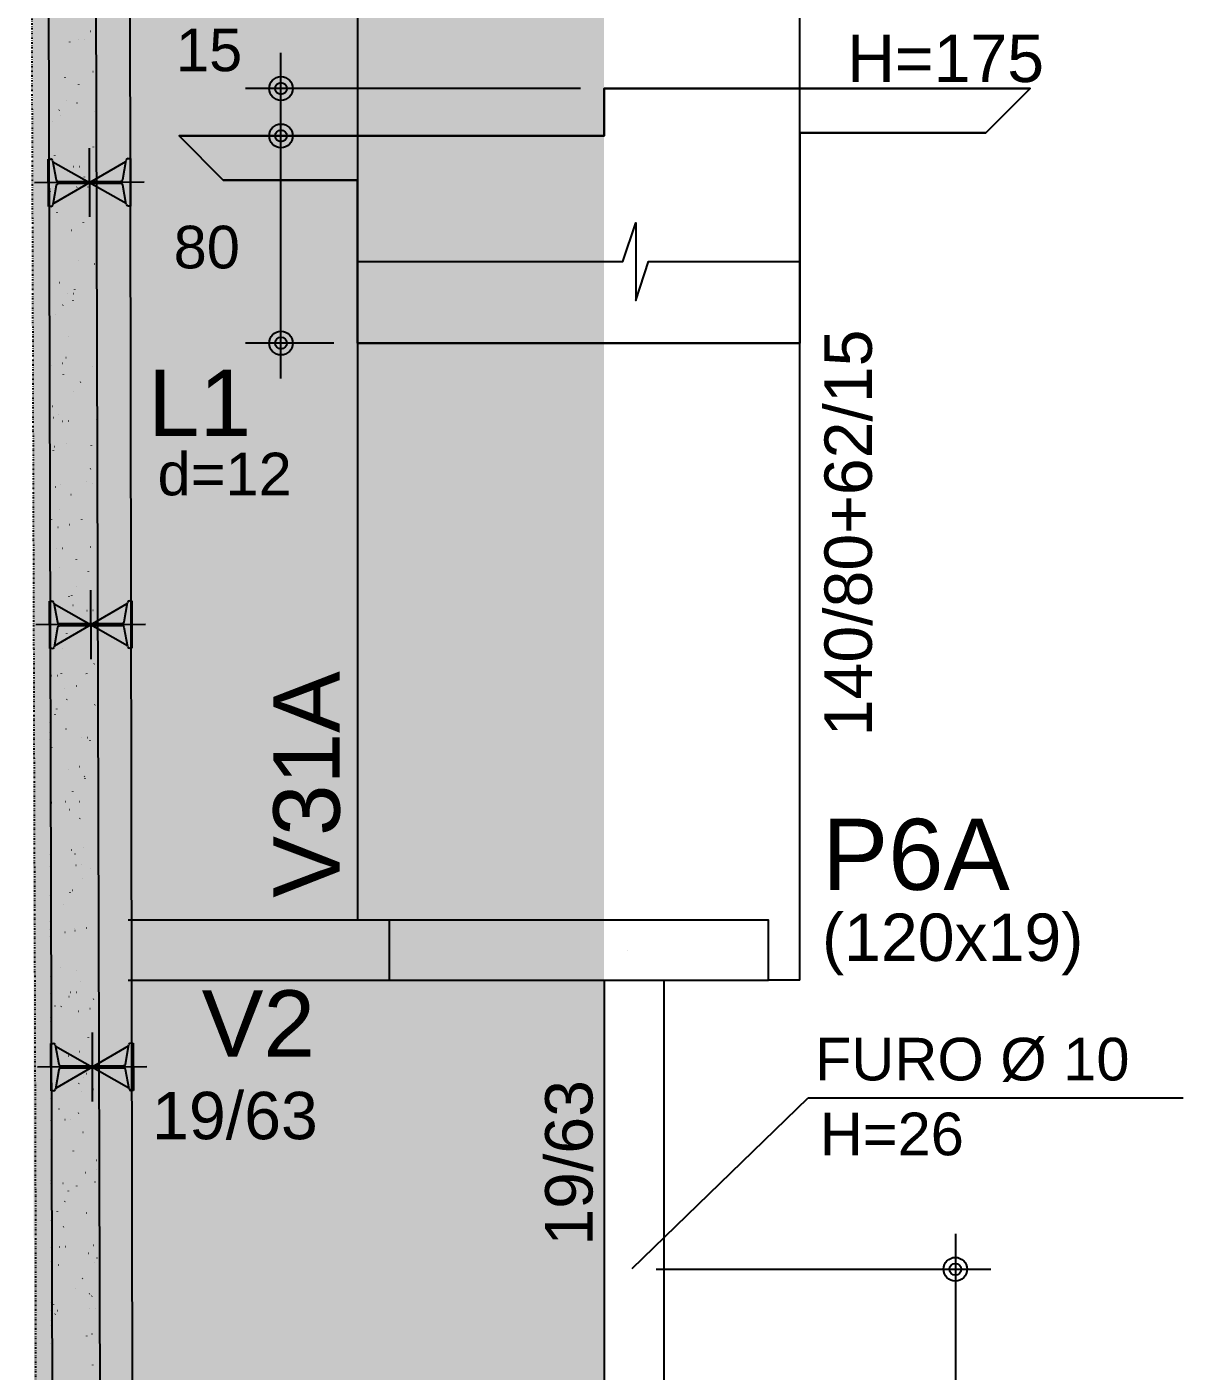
# Model space of a CAD drawing. Header units: millimetres. Extents: x 2609 to 8562, y 1432 to 7136.
# Drawn here: x 3756.5 to 4122.4, y 5741.1 to 6166.6 of the extents above; entities that cross this region are included whole.
import ezdxf

# ---------------------------------------------------------------- set-up
doc = ezdxf.new("R2010")
doc.units = ezdxf.units.MM
doc.linetypes.add('ESTILO_TQS_0003', pattern=[1.5, 0.5, -0.4, 0.1, -0.5])
for name, color, linetype in [('1', 4, 'Continuous'), ('10', 13, 'Continuous'), ('11', 22, 'Continuous'), ('12', 3, 'Continuous'), ('13', 76, 'Continuous'), ('133', 176, 'Continuous'), ('18', 9, 'Continuous'), ('19', 5, 'Continuous'), ('24', 5, 'ESTILO_TQS_0003'), ('242', 3, 'Continuous'), ('26', 1, 'Continuous'), ('3', 2, 'Continuous'), ('30', 15, 'Continuous'), ('42', 7, 'Continuous'), ('49', 20, 'Continuous'), ('51', 6, 'Continuous'), ('8', 5, 'Continuous'), ('9', 3, 'Continuous')]:
    doc.layers.add(name, color=color, linetype=linetype)
doc.styles.get("Standard").update_dxf_attribs({"font": 'arial.ttf'})

# ---------------------------------------------------------------- blocks, each defined once
blk = doc.blocks.new('_H9EFD498501-010')
for p, q in [((200.531411, 4447.95054), (200.604634, 4447.966773)), ((187.195221, 4444.993978), (187.195221, 4444.993978)), ((187.195294, 4444.948631), (187.195294, 4444.948631)), ((187.195294, 4444.948631), (187.195294, 4444.948631)), ((187.195294, 4444.948631), (187.195294, 4444.948631)), ((187.351415, 4445.028606), (187.424637, 4445.044838)), ((193.953724, 4444.524986), (193.963513, 4444.599345)), ((196.76723, 4445.36655), (196.842158, 4445.369822)), ((198.640445, 4445.448337), (198.715374, 4445.451608)), ((201.253409, 4435.220046), (201.326631, 4435.236279)), ((187.216137, 4432.108057), (187.216137, 4432.108057)), ((187.216137, 4432.108057), (187.216137, 4432.108057)), ((187.216137, 4432.108057), (187.216137, 4432.108057)), ((192.465725, 4433.222515), (192.475515, 4433.296873)), ((196.740592, 4430.98836), (196.786249, 4431.047861)), ((192.996709, 4426.109237), (193.042366, 4426.168738)), ((187.227926, 4424.845921), (187.227926, 4424.845921)), ((187.352629, 4424.851365), (187.427558, 4424.854637)), ((190.599711, 4422.985408), (190.645368, 4423.04491)), ((196.194206, 4425.237397), (196.269134, 4425.240668)), ((201.609295, 4422.408386), (201.682518, 4422.424619)), ((187.237054, 4419.222137), (187.237054, 4419.222137)), ((187.238057, 4418.604415), (187.238057, 4418.604415)), ((187.238057, 4418.604415), (187.238057, 4418.604415)), ((188.429299, 4419.486451), (188.502522, 4419.502684)), ((190.874937, 4421.139281), (190.884727, 4421.213639)), ((201.427536, 4411.254827), (201.437325, 4411.329186)), ((187.257971, 4406.336216), (187.257971, 4406.336216)), ((187.257971, 4406.336216), (187.257971, 4406.336216)), ((187.257971, 4406.336216), (187.257971, 4406.336216)), ((187.260557, 4404.743211), (187.260557, 4404.743211)), ((187.260557, 4404.743211), (187.260557, 4404.743211)), ((187.260557, 4404.743211), (187.260557, 4404.743211)), ((189.210728, 4408.498359), (189.220518, 4408.572717)), ((195.021753, 4405.082072), (195.096681, 4405.085343)), ((196.894968, 4405.163858), (196.969897, 4405.16713)), ((198.577741, 4401.756889), (198.623398, 4401.81639)), ((187.72273, 4397.195887), (187.732519, 4397.270246)), ((196.180742, 4398.63306), (196.2264, 4398.692562)), ((199.763327, 4398.613905), (199.773117, 4398.688264)), ((187.278288, 4393.820017), (187.278288, 4393.820017)), ((187.278288, 4393.820017), (187.278288, 4393.820017)), ((187.278288, 4393.820017), (187.278288, 4393.820017)), ((187.278888, 4393.450296), (187.278888, 4393.450296)), ((189.507184, 4393.944297), (189.580406, 4393.96053)), ((189.925719, 4390.481354), (189.971376, 4390.540856)), ((187.289284, 4387.045486), (187.289284, 4387.045486)), ((187.293188, 4384.640501), (187.293188, 4384.640501)), ((187.293188, 4384.640501), (187.293188, 4384.640501)), ((194.448729, 4384.952918), (194.523657, 4384.95619)), ((198.275328, 4387.311434), (198.285118, 4387.385792)), ((187.299805, 4380.564375), (187.299805, 4380.564375)), ((187.299805, 4380.564375), (187.299805, 4380.564375)), ((187.299805, 4380.564375), (187.299805, 4380.564375)), ((196.684541, 4375.2282), (196.69433, 4375.302558)), ((201.761774, 4374.280712), (201.807431, 4374.340214)), ((187.320722, 4367.678455), (187.320722, 4367.678455)), ((190.585068, 4368.402143), (190.65829, 4368.418376)), ((187.32582, 4364.537791), (187.32582, 4364.537791)), ((187.32582, 4364.537791), (187.32582, 4364.537791)), ((187.32582, 4364.537791), (187.32582, 4364.537791)), ((193.276276, 4364.797593), (193.351204, 4364.800865)), ((195.020332, 4362.587278), (195.030121, 4362.661636)), ((195.149491, 4364.87938), (195.22442, 4364.882651)), ((195.50675, 4366.129006), (195.552407, 4366.188508)), ((189.365869, 4358.126055), (189.411526, 4358.185556)), ((191.762867, 4361.249883), (191.808524, 4361.309385)), ((187.340512, 4355.486558), (187.340512, 4355.486558)), ((187.340512, 4355.486558), (187.340512, 4355.486558)), ((187.341639, 4354.792534), (187.353066, 4354.795068)), ((187.341639, 4354.792534), (187.341639, 4354.792534)), ((187.341639, 4354.792534), (187.341639, 4354.792534)), ((193.532333, 4351.284806), (193.542122, 4351.359165)), ((187.358451, 4344.435081), (187.358451, 4344.435081)), ((187.358451, 4344.435081), (187.358451, 4344.435081)), ((187.362555, 4341.906614), (187.362555, 4341.906614)), ((187.362555, 4341.906614), (187.362555, 4341.906614)), ((187.362555, 4341.906614), (187.362555, 4341.906614)), ((188.001842, 4342.04834), (188.075064, 4342.064573)), ((191.662952, 4342.859989), (191.736174, 4342.876222)), ((192.703252, 4344.66844), (192.77818, 4344.671711)), ((201.087781, 4341.776659), (201.133439, 4341.83616)), ((191.941545, 4339.201572), (191.951334, 4339.27593)), ((197.343899, 4336.897535), (197.389556, 4336.957037)), ((194.9469, 4333.773707), (194.992558, 4333.833208)), ((187.383472, 4329.020693), (187.383472, 4329.020693)), ((187.383472, 4329.020693), (187.383472, 4329.020693)), ((188.357728, 4329.236681), (188.430951, 4329.252914)), ((187.391083, 4324.332371), (187.391083, 4324.332371)), ((187.391083, 4324.332371), (187.391083, 4324.332371)), ((187.391083, 4324.332371), (187.391083, 4324.332371)), ((187.39174, 4323.927629), (187.39174, 4323.927629)), ((188.691877, 4325.622001), (188.737534, 4325.681503)), ((190.277336, 4326.56065), (190.287126, 4326.635008)), ((191.530799, 4324.513115), (191.605727, 4324.516386)), ((193.404014, 4324.594901), (193.478943, 4324.598172)), ((202.245591, 4324.980933), (202.32052, 4324.984204)), ((187.404389, 4316.134773), (187.404389, 4316.134773)), ((187.404389, 4316.134773), (187.404389, 4316.134773)), ((187.404389, 4316.134773), (187.404389, 4316.134773)), ((189.079726, 4316.506186), (189.152948, 4316.522419)), ((192.740836, 4317.317834), (192.814058, 4317.334067)), ((200.829935, 4316.676197), (200.839724, 4316.750555)), ((188.789337, 4315.258179), (188.799127, 4315.332537)), ((200.527932, 4309.421359), (200.573589, 4309.48086)), ((187.422663, 4304.877253), (187.422663, 4304.877253)), ((187.422663, 4304.877253), (187.422663, 4304.877253)), ((187.422663, 4304.877253), (187.422663, 4304.877253)), ((187.423714, 4304.229661), (187.423714, 4304.229661)), ((187.423714, 4304.229661), (187.423714, 4304.229661)), ((187.425306, 4303.248852), (187.425306, 4303.248852)), ((187.425306, 4303.248852), (187.425306, 4303.248852)), ((189.435613, 4303.694526), (189.508835, 4303.710759)), ((190.957775, 4304.383961), (191.032703, 4304.387233)), ((199.341936, 4305.373725), (199.351726, 4305.448084)), ((201.073138, 4304.825608), (201.148067, 4304.828879)), ((194.272908, 4301.269653), (194.318565, 4301.329155)), ((190.529025, 4296.39053), (190.574682, 4296.450032)), ((187.442967, 4292.368701), (187.442967, 4292.368701)), ((187.442967, 4292.368701), (187.442967, 4292.368701)), ((187.446223, 4290.362932), (187.446223, 4290.362932)), ((187.446223, 4290.362932), (187.446223, 4290.362932)), ((187.446223, 4290.362932), (187.446223, 4290.362932)), ((188.132027, 4293.266701), (188.177684, 4293.326203)), ((190.15761, 4290.964032), (190.230832, 4290.980265)), ((193.81872, 4291.77568), (193.891942, 4291.791913)), ((197.751148, 4293.290491), (197.760938, 4293.364849)), ((187.456345, 4284.126951), (187.456345, 4284.126951)), ((187.456345, 4284.126951), (187.456345, 4284.126951)), ((187.456345, 4284.126951), (187.456345, 4284.126951)), ((189.785322, 4284.228636), (189.86025, 4284.231908)), ((191.658537, 4284.310423), (191.733466, 4284.313694)), ((200.500114, 4284.696454), (200.575042, 4284.699726)), ((187.46714, 4277.477011), (187.46714, 4277.477011)), ((187.46714, 4277.477011), (187.46714, 4277.477011)), ((190.513497, 4278.152372), (190.586719, 4278.168605)), ((196.086939, 4280.649569), (196.096729, 4280.723927)), ((199.853939, 4276.917305), (199.899597, 4276.976807)), ((193.713059, 4268.914353), (193.758716, 4268.973855)), ((194.598941, 4269.347098), (194.60873, 4269.421456)), ((196.110057, 4272.038182), (196.155714, 4272.097684)), ((187.488057, 4264.591091), (187.488057, 4264.591091)), ((187.488057, 4264.591091), (187.488057, 4264.591091)), ((187.488057, 4264.591091), (187.488057, 4264.591091)), ((191.235494, 4265.421877), (191.308716, 4265.43811)), ((194.896604, 4266.233526), (194.969826, 4266.249759)), ((199.327661, 4264.541129), (199.40259, 4264.5444)), ((201.200876, 4264.622915), (201.275805, 4264.626187)), ((187.488977, 4264.024241), (187.488977, 4264.024241)), ((187.488977, 4264.024241), (187.488977, 4264.024241)), ((187.494195, 4260.809772), (187.503692, 4260.822149)), ((187.494195, 4260.809772), (187.494195, 4260.809772)), ((189.212298, 4264.099483), (189.287226, 4264.102754)), ((193.008153, 4257.263863), (193.017942, 4257.338222)), ((187.508973, 4251.70517), (187.508973, 4251.70517)), ((187.508973, 4251.70517), (187.508973, 4251.70517)), ((191.591381, 4252.610218), (191.664603, 4252.626451)), ((201.691088, 4247.685834), (201.736745, 4247.745336)), ((187.521608, 4243.921531), (187.521608, 4243.921531)), ((187.521608, 4243.921531), (187.521608, 4243.921531)), ((187.521608, 4243.921531), (187.521608, 4243.921531)), ((188.039845, 4243.944158), (188.114773, 4243.947429)), ((189.91306, 4244.025944), (189.987989, 4244.029215)), ((191.343944, 4244.622941), (191.353733, 4244.6973)), ((198.754637, 4244.411976), (198.829565, 4244.415247)), ((199.29409, 4244.562005), (199.339747, 4244.621507)), ((187.52989, 4238.819249), (187.52989, 4238.819249)), ((187.52989, 4238.819249), (187.52989, 4238.819249)), ((187.52989, 4238.819249), (187.52989, 4238.819249)), ((192.313378, 4239.879723), (192.386601, 4239.895956)), ((195.974488, 4240.691372), (196.047711, 4240.707605)), ((193.039066, 4236.4103), (193.084723, 4236.469801)), ((201.896543, 4234.738488), (201.906332, 4234.812846)), ((189.295183, 4231.531177), (189.340841, 4231.590678)), ((189.855945, 4233.32047), (189.865735, 4233.394828)), ((187.545422, 4229.250843), (187.545422, 4229.250843)), ((187.545422, 4229.250843), (187.545422, 4229.250843)), ((187.545422, 4229.250843), (187.545422, 4229.250843)), ((192.669265, 4227.068064), (192.742487, 4227.084297)), ((187.550807, 4225.933329), (187.550807, 4225.933329)), ((187.550807, 4225.933329), (187.550807, 4225.933329)), ((187.554239, 4223.818821), (187.554239, 4223.818821)), ((187.554239, 4223.818821), (187.554239, 4223.818821)), ((187.554239, 4223.818821), (187.554239, 4223.818821)), ((197.582184, 4224.25665), (197.657112, 4224.259922)), ((199.455399, 4224.338437), (199.530328, 4224.341708)), ((200.408544, 4223.436016), (200.418334, 4223.510375)), ((188.265157, 4221.237236), (188.274947, 4221.311594)), ((187.567038, 4215.93449), (187.567038, 4215.93449)), ((187.567038, 4215.93449), (187.567038, 4215.93449)), ((193.391263, 4214.337569), (193.464485, 4214.353802)), ((197.052373, 4215.149218), (197.125595, 4215.165451)), ((187.571724, 4213.047408), (187.571724, 4213.047408)), ((187.571724, 4213.047408), (187.571724, 4213.047408)), ((187.571724, 4213.047408), (187.571724, 4213.047408)), ((198.620098, 4212.057952), (198.665755, 4212.117453)), ((198.817756, 4211.352782), (198.827546, 4211.427141)), ((194.876215, 4207.178829), (194.921872, 4207.23833)), ((187.586871, 4203.716111), (187.586871, 4203.716111)), ((188.167583, 4203.741465), (188.242512, 4203.744737)), ((192.479217, 4204.055), (192.524874, 4204.114502)), ((193.747149, 4201.52591), (193.820371, 4201.542142)), ((197.00916, 4204.127497), (197.084088, 4204.130768)), ((187.592641, 4200.161488), (187.592641, 4200.161488)), ((187.592641, 4200.161488), (187.592641, 4200.161488)), ((187.59665, 4197.691915), (187.59665, 4197.691915)), ((187.59665, 4197.691915), (187.59665, 4197.691915)), ((197.153547, 4198.71186), (197.163337, 4198.786219)), ((194.469147, 4188.795415), (194.542369, 4188.811648)), ((198.130257, 4189.607063), (198.203479, 4189.623296)), ((187.613558, 4187.275567), (187.613558, 4187.275567)), ((187.613558, 4187.275567), (187.613558, 4187.275567)), ((187.613558, 4187.275567), (187.613558, 4187.275567)), ((187.619502, 4183.613401), (187.619502, 4183.613401)), ((187.619502, 4183.613401), (187.619502, 4183.613401)), ((187.619502, 4183.613401), (187.619502, 4183.613401)), ((195.665549, 4187.409389), (195.675338, 4187.483747)), ((195.836707, 4183.972172), (195.911635, 4183.975443)), ((197.709922, 4184.053958), (197.784851, 4184.05723)), ((198.060248, 4179.702652), (198.105905, 4179.762154)), ((200.457246, 4182.826481), (200.502903, 4182.885982)), ((194.074761, 4175.326155), (194.08455, 4175.400513)), ((194.825033, 4175.983755), (194.898256, 4175.999988)), ((187.634475, 4174.389647), (187.634475, 4174.389647)), ((187.634475, 4174.389647), (187.634475, 4174.389647)), ((191.805224, 4171.550946), (191.850881, 4171.610448)), ((188.061341, 4166.671823), (188.106999, 4166.731325)), ((187.647877, 4166.132986), (187.647877, 4166.132986)), ((187.647877, 4166.132986), (187.647877, 4166.132986)), ((187.647877, 4166.132986), (187.647877, 4166.132986)), ((187.652134, 4163.510691), (187.652134, 4163.510691)), ((187.652134, 4163.510691), (187.652134, 4163.510691)), ((192.410552, 4162.685233), (192.420341, 4162.759591)), ((195.263683, 4163.843018), (195.338611, 4163.84629)), ((195.547031, 4163.253261), (195.620253, 4163.269494)), ((199.208141, 4164.064909), (199.281363, 4164.081142)), ((187.655391, 4161.503726), (187.655391, 4161.503726)), ((187.655391, 4161.503726), (187.655391, 4161.503726)), ((187.655391, 4161.503726), (187.655391, 4161.503726)), ((190.922553, 4151.382761), (190.932343, 4151.45712)), ((195.902917, 4150.441601), (195.97614, 4150.457834)), ((187.676308, 4148.617806), (187.676308, 4148.617806)), ((187.676308, 4148.617806), (187.676308, 4148.617806)), ((197.386256, 4147.198599), (197.431913, 4147.2581)), ((187.684765, 4143.407981), (187.684765, 4143.407981)), ((187.684765, 4143.407981), (187.684765, 4143.407981)), ((187.684765, 4143.407981), (187.684765, 4143.407981)), ((193.642373, 4142.319475), (193.68803, 4142.378977)), ((194.09123, 4143.687693), (194.166158, 4143.690965)), ((195.964445, 4143.76948), (196.039374, 4143.772751)), ((201.475152, 4141.498308), (201.484942, 4141.572666)), ((189.331765, 4139.299527), (189.341555, 4139.373885)), ((191.245375, 4139.195647), (191.291032, 4139.255148)), ((196.624915, 4137.711106), (196.698137, 4137.727339)), ((200.286025, 4138.522755), (200.359247, 4138.538988)), ((187.697225, 4135.731885), (187.697225, 4135.731885)), ((187.697225, 4135.731885), (187.697225, 4135.731885)), ((187.697225, 4135.731885), (187.697225, 4135.731885)), ((187.699105, 4134.574058), (187.699105, 4134.574058)), ((187.699105, 4134.574058), (187.699105, 4134.574058)), ((199.884364, 4129.415073), (199.894154, 4129.489432)), ((187.711412, 4126.991726), (187.711412, 4126.991726)), ((187.711412, 4126.991726), (187.711412, 4126.991726)), ((196.980802, 4124.899447), (197.054024, 4124.91568)), ((187.717396, 4123.305271), (187.717396, 4123.305271)), ((187.717396, 4123.305271), (187.717396, 4123.305271)), ((187.718142, 4122.845965), (187.718142, 4122.845965)), ((187.718142, 4122.845965), (187.718142, 4122.845965)), ((193.518206, 4123.55854), (193.593134, 4123.561811)), ((198.220155, 4116.774151), (198.229945, 4116.84851)), ((199.223404, 4117.967127), (199.269061, 4118.026629)), ((196.826406, 4114.843299), (196.872063, 4114.9028)), ((197.702799, 4112.168952), (197.776021, 4112.185185)), ((201.363909, 4112.980601), (201.437131, 4112.996834)), ((187.739059, 4109.960044), (187.739059, 4109.960044)), ((187.739059, 4109.960044), (187.739059, 4109.960044)), ((187.739059, 4109.960044), (187.739059, 4109.960044)), ((187.750028, 4103.202561), (187.750028, 4103.202561)), ((187.750028, 4103.202561), (187.750028, 4103.202561)), ((187.750028, 4103.202561), (187.750028, 4103.202561)), ((187.750332, 4103.015129), (187.750332, 4103.015129)), ((190.571382, 4106.691593), (190.617039, 4106.751095)), ((192.345753, 4103.403215), (192.420681, 4103.406486)), ((194.218968, 4103.485001), (194.293897, 4103.488273)), ((196.732157, 4105.47168), (196.741946, 4105.546038)), ((198.058686, 4099.357293), (198.131908, 4099.373526)), ((187.759976, 4097.074124), (187.759976, 4097.074124)), ((187.759976, 4097.074124), (187.759976, 4097.074124)), ((195.141369, 4093.388446), (195.151158, 4093.462804)), ((202.407437, 4090.490951), (202.453094, 4090.550452)), ((198.780683, 4086.626798), (198.853906, 4086.643031)), ((202.441793, 4087.438447), (202.515016, 4087.45468)), ((187.780893, 4084.188203), (187.780893, 4084.188203)), ((187.780893, 4084.188203), (187.780893, 4084.188203)), ((187.780893, 4084.188203), (187.780893, 4084.188203)), ((187.782659, 4083.099851), (187.782659, 4083.099851)), ((187.782659, 4083.099851), (187.782659, 4083.099851)), ((191.772729, 4083.274061), (191.847657, 4083.277333)), ((196.152414, 4082.339245), (196.198071, 4082.398747)), ((201.888092, 4083.715708), (201.963021, 4083.718979)), ((192.408531, 4077.460122), (192.454188, 4077.519624)), ((193.47716, 4080.747524), (193.486949, 4080.821882)), ((190.011533, 4074.336293), (190.05719, 4074.395795)), ((199.13657, 4073.815138), (199.209792, 4073.831371)), ((187.80156, 4071.4562), (187.80156, 4071.4562)), ((187.80156, 4071.4562), (187.80156, 4071.4562)), ((187.801809, 4071.302283), (187.801809, 4071.302283)), ((187.801809, 4071.302283), (187.801809, 4071.302283)), ((191.989161, 4069.445052), (191.99895, 4069.519411)), ((187.815291, 4062.997141), (187.815291, 4062.997141)), ((187.815291, 4062.997141), (187.815291, 4062.997141)), ((187.815291, 4062.997141), (187.815291, 4062.997141)), ((190.600276, 4063.118736), (190.675204, 4063.122008)), ((192.473491, 4063.200523), (192.54842, 4063.203794)), ((199.858568, 4061.084644), (199.93179, 4061.100877)), ((201.315068, 4063.586554), (201.389997, 4063.589826)), ((187.822726, 4058.416362), (187.822726, 4058.416362)), ((187.822726, 4058.416362), (187.822726, 4058.416362)), ((187.822726, 4058.416362), (187.822726, 4058.416362)), ((190.398373, 4057.361818), (190.408163, 4057.436177)), ((201.733445, 4057.986897), (201.779102, 4058.046399)), ((202.54176, 4059.560599), (202.551549, 4059.634957)), ((197.989562, 4053.107774), (198.035219, 4053.167276)), ((195.592564, 4049.983945), (195.638221, 4050.043447)), ((200.214454, 4048.272984), (200.287676, 4048.289217)), ((200.950972, 4047.477365), (200.960761, 4047.551723)), ((187.843643, 4045.530442), (187.843643, 4045.530442)), ((187.843643, 4045.530442), (187.843643, 4045.530442)), ((188.734164, 4044.720896), (188.743954, 4044.795255)), ((190.027252, 4042.989583), (190.10218, 4042.992854)), ((200.142615, 4043.431229), (200.217544, 4043.434501)), ((202.01583, 4043.513016), (202.090759, 4043.516287)), ((187.847922, 4042.894431), (187.847922, 4042.894431)), ((187.847922, 4042.894431), (187.847922, 4042.894431)), ((187.852787, 4039.897272), (187.852787, 4039.897272)), ((189.33754, 4041.83224), (189.383198, 4041.891741)), ((187.855787, 4038.048962), (187.855787, 4038.048962)), ((199.286763, 4034.836443), (199.296552, 4034.910801)), ((200.936452, 4035.54249), (201.009674, 4035.558723)), ((187.86456, 4032.644521), (187.86456, 4032.644521)), ((187.86456, 4032.644521), (187.86456, 4032.644521)), ((187.86456, 4032.644521), (187.86456, 4032.644521)), ((201.173595, 4025.631597), (201.219253, 4025.691099))]:
    blk.add_line(p, q)

msp = doc.modelspace()

# ---------------------------------------------------------------- linework, layer by layer
msp.add_lwpolyline([(3861.18, 6092.33), (3945.08, 6092.33), (3949.18, 6104.62), (3949.18, 6080.04), (3953.28, 6092.33), (4001.18, 6092.33)])
at = {"layer": '1'}
for p, q in [((3790.95, 4997.31), (3789.19, 6229.45)), ((4001.18, 5864.81), (3991.18, 5864.81))]:
    msp.add_line(p, q, dxfattribs=at)
for points in [[(4001.18, 5864.81), (4001.18, 6231.81)], [(3861.18, 6222.31), (3861.18, 5883.81)], [(3871.18, 5883.81), (3788.61, 5883.81)], [(3788.63, 5864.81), (3871.18, 5864.81)], [(3939.18, 5864.81), (3939.18, 5528.81)], [(3958.18, 5528.81), (3958.18, 5864.81)]]:
    msp.add_lwpolyline(points, dxfattribs=at)
at = {"layer": '133'}
for points in [[(3792.68, 2150.04), (3939.18, 6260.4), (3758.22, 6260.4)], [(3792.68, 2150.04), (3758.22, 6260.4), (3762.62, 2137.63)], [(3792.68, 2150.04), (3939.18, 2101.73), (3939.18, 6260.4)]]:
    msp.add_solid(points, dxfattribs=at)
at = {"layer": '18'}
for p, q in [((3939.18, 6132.13), (3939.18, 6147.13)), ((3939.18, 6147.13), (4073.99, 6147.13)), ((4059.99, 6133.13), (4001.18, 6133.13)), ((4001.18, 6133.13), (4001.18, 6066.53)), ((3804.69, 6132.13), (3939.18, 6132.13)), ((3861.18, 6118.13), (3818.69, 6118.13)), ((3861.18, 6066.53), (3861.18, 6118.13)), ((4001.18, 6066.53), (3861.18, 6066.53))]:
    msp.add_line(p, q, dxfattribs=at)
at = {"layer": '24'}
for p, q in [((3759.31, 5798.31), (3756.53, 6699.65)), ((3761.62, 2137.63), (3759.31, 5798.31))]:
    msp.add_line(p, q, dxfattribs=at)
at = {"layer": '242'}
msp.add_line((3946.68, 5874.31), (3946.68, 5874.31), dxfattribs=at)
at = {"layer": '26', "color": 3, "linetype": 'Continuous'}
for p, q in [((3836.94, 6120.88), (3836.94, 6158.38)), ((3931.68, 6147.13), (3825.69, 6147.13)), ((3939.18, 6147.13), (3939.18, 6147.13)), ((3836.94, 6055.28), (3836.94, 6143.38)), ((3931.68, 6132.13), (3825.69, 6132.13)), ((3931.68, 6132.13), (3825.69, 6132.13)), ((3939.18, 6132.13), (3939.18, 6132.13)), ((3939.18, 6132.13), (3939.18, 6132.13)), ((3853.68, 6066.53), (3825.69, 6066.53)), ((3861.18, 6066.53), (3861.18, 6066.53))]:
    msp.add_line(p, q, dxfattribs=at)
for centre, radius in [((3836.94, 6147.13), 3.75), ((3836.94, 6147.13), 1.87), ((3836.94, 6132.13), 3.75), ((3836.94, 6132.13), 3.75), ((3836.94, 6132.13), 1.87), ((3836.94, 6132.13), 1.87), ((3836.94, 6066.53), 3.75), ((3836.94, 6066.53), 1.87)]:
    msp.add_circle(centre, radius, dxfattribs=at)
at = {"layer": '3'}
msp.add_lwpolyline([(3871.18, 5864.81), (3991.18, 5864.81), (3991.18, 5883.81), (3871.18, 5883.81), (3871.18, 5864.81)], dxfattribs=at)
at = {"layer": '30'}
msp.add_lwpolyline([(4059.99, 6133.13), (4073.99, 6147.13), (3939.18, 6147.13), (3939.18, 6132.13), (3804.69, 6132.13), (3818.69, 6118.13), (3861.18, 6118.13), (3861.18, 6066.53), (4001.18, 6066.53), (4001.18, 6133.13), (4059.99, 6133.13), (4059.99, 6133.13)], dxfattribs=at)
at = {"layer": '42'}
for p in [(3948.06, 5773.56), (4122.41, 5827.47)]:
    msp.add_line(p, (4003.71, 5827.47), dxfattribs=at)
at = {"layer": '42', "color": 70, "linetype": 'Continuous'}
for p, q in [((4050.34, 5784.56), (4050.34, 5630.06)), ((3948.2, 5773.31), (3948.2, 5773.31)), ((3955.7, 5773.31), (4061.59, 5773.31))]:
    msp.add_line(p, q, dxfattribs=at)
for radius in [3.75, 1.87]:
    msp.add_circle((4050.34, 5773.31), radius, dxfattribs=at)
at = {"layer": '49'}
for p, q in [((3766.1, 5222.25), (3763.22, 6260.4)), ((3781.1, 5222.29), (3778.26, 6245.4))]:
    msp.add_line(p, q, dxfattribs=at)
at = {"layer": '51'}
for p, q in [((3763.36, 6109.81), (3763.3, 6124.81)), ((3763.3, 6124.81), (3764.05, 6124.81)), ((3764.66, 6124.33), (3765.75, 6118.2)), ((3764.79, 6110.67), (3787.87, 6124.06)), ((3776.28, 6128.28), (3776.38, 6106.46)), ((3786.9, 6118.29), (3787.93, 6124.44)), ((3788.54, 6124.92), (3789.3, 6124.93)), ((3789.3, 6124.93), (3789.36, 6109.93)), ((3764.73, 6123.96), (3787.93, 6110.78)), ((3793.68, 6117.45), (3758.98, 6117.29)), ((3765.76, 6116.44), (3764.72, 6110.3)), ((3766.36, 6117.72), (3786.29, 6117.81)), ((3786.29, 6117.02), (3766.37, 6116.93)), ((3788, 6110.4), (3786.91, 6116.54)), ((3764.12, 6109.81), (3763.36, 6109.81)), ((3789.36, 6109.93), (3788.61, 6109.92)), ((3776.71, 5988.28), (3776.81, 5966.46)), ((3763.79, 5969.81), (3763.73, 5984.81)), ((3763.73, 5984.81), (3764.48, 5984.81)), ((3765.09, 5984.33), (3766.18, 5978.2)), ((3765.16, 5983.96), (3788.36, 5970.78)), ((3765.22, 5970.67), (3788.3, 5984.06)), ((3787.33, 5978.29), (3788.37, 5984.44)), ((3788.97, 5984.92), (3789.73, 5984.93)), ((3789.73, 5984.93), (3789.79, 5969.93)), ((3794.11, 5977.45), (3759.41, 5977.29)), ((3766.19, 5976.44), (3765.15, 5970.3)), ((3766.79, 5977.72), (3786.72, 5977.81)), ((3786.73, 5977.02), (3766.8, 5976.93)), ((3788.43, 5970.4), (3787.34, 5976.54)), ((3764.55, 5969.81), (3763.79, 5969.81)), ((3789.79, 5969.93), (3789.04, 5969.92)), ((3777.14, 5848.28), (3777.24, 5826.46)), ((3764.16, 5844.81), (3764.91, 5844.82)), ((3764.23, 5829.81), (3764.16, 5844.81)), ((3765.52, 5844.33), (3766.62, 5838.2)), ((3765.59, 5843.96), (3788.79, 5830.78)), ((3765.65, 5830.67), (3788.73, 5844.07)), ((3787.76, 5838.29), (3788.8, 5844.44)), ((3789.4, 5844.93), (3790.16, 5844.93)), ((3790.16, 5844.93), (3790.23, 5829.93)), ((3794.54, 5837.45), (3759.84, 5837.29)), ((3766.62, 5836.45), (3765.59, 5830.3)), ((3767.22, 5837.72), (3787.15, 5837.81)), ((3787.16, 5837.02), (3767.23, 5836.93)), ((3788.86, 5830.41), (3787.77, 5836.54)), ((3764.98, 5829.82), (3764.23, 5829.81)), ((3790.23, 5829.93), (3789.47, 5829.93))]:
    msp.add_line(p, q, dxfattribs=at)
for centre, start, end in [((3764.05, 6124.19), 13.3965, 90.2577), ((3788.54, 6124.3), 90.2577, 167.119), ((3766.36, 6118.34), 193.3966, 270.3627), ((3766.37, 6116.3), 90.2577, 167.119), ((3786.29, 6118.43), 270.2577, 347.119), ((3786.3, 6116.39), 13.3965, 90.2577), ((3764.11, 6110.44), 270.2577, 347.119), ((3788.61, 6110.55), 193.3965, 270.2577), ((3764.48, 5984.19), 13.3965, 90.2577), ((3788.98, 5984.3), 90.2577, 167.119), ((3766.79, 5978.34), 193.3966, 270.3627), ((3766.8, 5976.31), 90.2577, 167.119), ((3786.72, 5978.43), 270.2577, 347.119), ((3786.73, 5976.4), 13.3965, 90.2577), ((3764.55, 5970.44), 270.2577, 347.119), ((3789.04, 5970.55), 193.3965, 270.2577), ((3764.92, 5844.19), 13.3965, 90.2577), ((3789.41, 5844.3), 90.2577, 167.119), ((3767.22, 5838.34), 193.3966, 270.3627), ((3767.23, 5836.31), 90.2577, 167.119), ((3787.15, 5838.43), 270.2577, 347.119), ((3787.16, 5836.4), 13.3965, 90.2577), ((3789.47, 5830.55), 193.3965, 270.2577), ((3764.98, 5830.44), 270.2577, 347.119)]:
    msp.add_arc(centre, 0.625, start, end, dxfattribs=at)

# ---------------------------------------------------------------- block references
at = {"layer": '19'}
msp.add_blockref('_H9EFD498501-010', (3576.18, 1717.31), dxfattribs=at)

# ---------------------------------------------------------------- texts
at = {"layer": '10'}
msp.add_text('L1', height=21, dxfattribs=at).set_placement((3794.84, 6037.15))
at = {"layer": '11'}
for s, p in [('140/80+62/15', (4023.92, 5942.06)), ('19/63', (3935.53, 5780.78))]:
    msp.add_text(s, height=15, rotation=90, dxfattribs=at).set_placement(p)
msp.add_text('19/63', height=15, dxfattribs=at).set_placement((3796.16, 5814.48))
at = {"layer": '12'}
for s, p in [('H=175', (4016.09, 6149.18)), ('(120x19)', (4008.15, 5870.93))]:
    msp.add_text(s, height=15, dxfattribs=at).set_placement(p)
at = {"layer": '13'}
msp.add_text('d=12', height=13.5, dxfattribs=at).set_placement((3797.88, 6018.33))
at = {"layer": '26', "color": 3, "linetype": 'Continuous'}
for s, p in [('15', (3803.7, 6152.61)), ('80', (3802.97, 6090.18))]:
    msp.add_text(s, height=13.5, dxfattribs=at).set_placement(p)
at = {"layer": '42'}
for s, p in [('FURO %%c 10', (4005.91, 5833.09)), ('H=26', (4007.44, 5809.4))]:
    msp.add_text(s, height=13.5, dxfattribs=at).set_placement(p)
at = {"layer": '8'}
msp.add_text('V31A', height=21, rotation=90, dxfattribs=at).set_placement((3855.52, 5890.92))
msp.add_text('V2', height=21, dxfattribs=at).set_placement((3811.84, 5840.62))
at = {"layer": '9'}
msp.add_text('P6A', height=22.5, dxfattribs=at).set_placement((4008.15, 5893.43))

doc.saveas('drawing.dxf')
